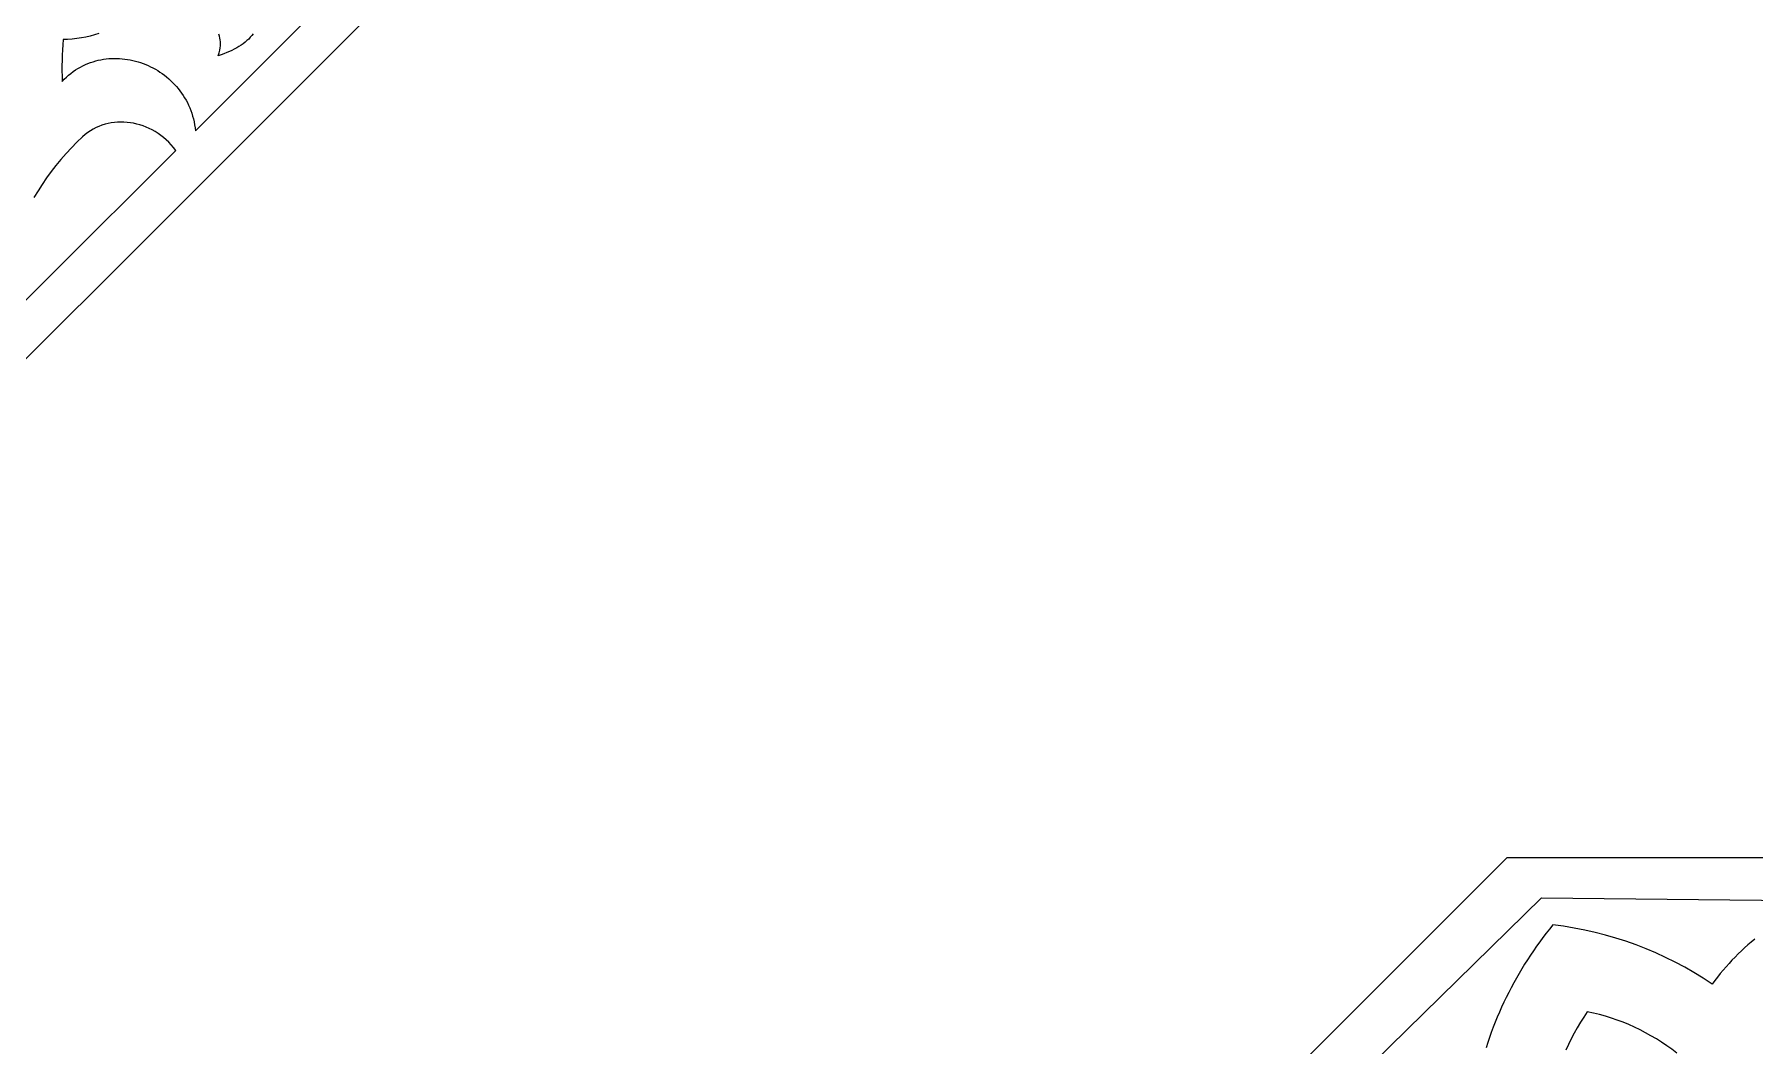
# Model space of a CAD drawing. Extents: x -3069 to -2029, y 258 to 1298.
# Drawn here: x -2802.1 to -2594, y 935.6 to 1058 of the extents above; entities that cross this region are included whole.
import ezdxf

# ---------------------------------------------------------------- set-up
doc = ezdxf.new("R2010")
doc.units = 0
doc.layers.add('LAYER_1', color=18, linetype='CONTINUOUS')
doc.layers.add('LAYER_2', color=174, linetype='CONTINUOUS')

msp = doc.modelspace()

# ---------------------------------------------------------------- linework, layer by layer
at = {"layer": 'LAYER_1'}
for points in [[(-2794.34, 1058.13), (-2794.85, 1057.96), (-2795.37, 1057.81), (-2795.9, 1057.68), (-2796.44, 1057.58), (-2796.98, 1057.5), (-2797.54, 1057.44), (-2798.1, 1057.4), (-2798.66, 1057.39), (-2798.7, 1056.76), (-2798.74, 1056.13), (-2798.76, 1055.49), (-2798.78, 1054.86), (-2798.79, 1054.23), (-2798.79, 1053.59), (-2798.78, 1052.96), (-2798.77, 1052.32), (-2798.51, 1052.59), (-2798.25, 1052.84), (-2797.98, 1053.07), (-2797.7, 1053.29), (-2797.42, 1053.5), (-2797.14, 1053.7), (-2796.85, 1053.88), (-2796.55, 1054.05), (-2796.25, 1054.21), (-2795.95, 1054.35), (-2795.64, 1054.48), (-2795.34, 1054.6), (-2795.02, 1054.7), (-2794.71, 1054.8), (-2794.39, 1054.88), (-2794.07, 1054.95), (-2793.75, 1055), (-2793.43, 1055.05), (-2793.11, 1055.08), (-2792.79, 1055.1), (-2792.46, 1055.11), (-2792.14, 1055.11), (-2791.81, 1055.09), (-2791.49, 1055.07), (-2791.17, 1055.03), (-2790.85, 1054.99), (-2790.53, 1054.93), (-2790.21, 1054.86), (-2789.9, 1054.78), (-2789.58, 1054.69), (-2789.27, 1054.6), (-2788.97, 1054.49), (-2788.66, 1054.37), (-2788.36, 1054.24), (-2788.07, 1054.1), (-2787.78, 1053.95), (-2787.49, 1053.79), (-2787.21, 1053.62), (-2786.93, 1053.44), (-2786.66, 1053.26), (-2786.39, 1053.06), (-2786.13, 1052.86), (-2785.88, 1052.64), (-2785.64, 1052.42), (-2785.4, 1052.19), (-2785.17, 1051.95), (-2784.94, 1051.7), (-2784.73, 1051.45), (-2784.52, 1051.18), (-2784.32, 1050.91), (-2784.13, 1050.63), (-2783.95, 1050.35), (-2783.78, 1050.05), (-2783.62, 1049.75), (-2783.47, 1049.44), (-2783.33, 1049.12), (-2783.2, 1048.8), (-2783.09, 1048.47), (-2782.98, 1048.13), (-2782.89, 1047.78), (-2782.8, 1047.43), (-2782.74, 1047.07), (-2782.68, 1046.71), (-2782.64, 1046.34), (-2769.25, 1059.73)], [(-2775.65, 1058.09), (-2775.82, 1057.87), (-2776.01, 1057.66), (-2776.2, 1057.45), (-2776.41, 1057.26), (-2776.64, 1057.07), (-2776.87, 1056.88), (-2777.12, 1056.71), (-2777.38, 1056.54), (-2777.65, 1056.38), (-2777.94, 1056.22), (-2778.23, 1056.07), (-2778.54, 1055.93), (-2778.86, 1055.8), (-2779.19, 1055.67), (-2779.53, 1055.55), (-2779.88, 1055.43), (-2779.78, 1055.77), (-2779.71, 1056.09), (-2779.66, 1056.37), (-2779.63, 1056.64), (-2779.62, 1056.89), (-2779.62, 1057.12), (-2779.65, 1057.35), (-2779.69, 1057.57), (-2779.75, 1057.79), (-2779.83, 1058.02)], [(-2815.41, 1013.57), (-2800.21, 1028.77), (-2785.01, 1043.97), (-2785.28, 1044.31), (-2785.56, 1044.64), (-2785.86, 1044.95), (-2786.17, 1045.25), (-2786.49, 1045.52), (-2786.82, 1045.78), (-2787.16, 1046.02), (-2787.51, 1046.24), (-2787.86, 1046.44), (-2788.23, 1046.62), (-2788.6, 1046.78), (-2788.97, 1046.93), (-2789.35, 1047.05), (-2789.74, 1047.16), (-2790.12, 1047.25), (-2790.51, 1047.31), (-2790.9, 1047.36), (-2791.29, 1047.39), (-2791.68, 1047.4), (-2792.06, 1047.38), (-2792.45, 1047.35), (-2792.83, 1047.3), (-2793.21, 1047.22), (-2793.58, 1047.13), (-2793.95, 1047.01), (-2794.31, 1046.88), (-2794.67, 1046.72), (-2795.01, 1046.54), (-2795.35, 1046.34), (-2795.67, 1046.12), (-2795.99, 1045.88), (-2796.3, 1045.61), (-2796.98, 1044.96), (-2797.64, 1044.28), (-2798.29, 1043.59), (-2798.91, 1042.88), (-2799.51, 1042.15), (-2800.09, 1041.4), (-2800.64, 1040.64), (-2801.17, 1039.86), (-2801.68, 1039.06), (-2802.17, 1038.25)], [(-2644.28, 929.52), (-2619.84, 953.49), (-2585.64, 953.15)]]:
    msp.add_lwpolyline(points, dxfattribs=at)
for points in [[(-2594.03, 948.49), (-2594.44, 948.15), (-2594.85, 947.81), (-2595.25, 947.45), (-2595.64, 947.09), (-2596.03, 946.72), (-2596.41, 946.34), (-2596.78, 945.96), (-2597.14, 945.56), (-2597.5, 945.16), (-2597.85, 944.76), (-2598.2, 944.34), (-2598.53, 943.92), (-2598.86, 943.49), (-2599.18, 943.06, 0.121003), (-2618.45, 950.23), (-2618.86, 949.73), (-2619.25, 949.22), (-2619.65, 948.7), (-2620.03, 948.18), (-2620.41, 947.65), (-2620.78, 947.11), (-2621.15, 946.57), (-2621.51, 946.02), (-2621.86, 945.47), (-2622.2, 944.91), (-2622.53, 944.35), (-2622.86, 943.78), (-2623.18, 943.2), (-2623.49, 942.62), (-2623.79, 942.04), (-2624.09, 941.45), (-2624.37, 940.86), (-2624.65, 940.26), (-2624.92, 939.66), (-2625.18, 939.06), (-2625.42, 938.45), (-2625.66, 937.84), (-2625.89, 937.22), (-2626.11, 936.61), (-2626.33, 935.99), (-2626.53, 935.37)], [(-2603.46, 934.71, 0.118726), (-2614.29, 939.71), (-2614.71, 939.08), (-2615.12, 938.44), (-2615.51, 937.79), (-2615.88, 937.13), (-2616.23, 936.46), (-2616.56, 935.77), (-2616.87, 935.08)]]:
    msp.add_lwpolyline(points, format="xyb", dxfattribs=at)
at = {"layer": 'LAYER_2'}
for points in [[(-2404.22, 427.75), (-2199.19, 632.78), (-2199.19, 922.73), (-2404.22, 1127.75), (-2694.17, 1127.75), (-2899.19, 922.73), (-2899.19, 632.78), (-2694.17, 427.75)], [(-2729.79, 702.94), (-2624, 597.15), (-2474.39, 597.15), (-2368.59, 702.94), (-2368.59, 852.56), (-2474.39, 958.35), (-2624, 958.35), (-2729.79, 852.56)]]:
    msp.add_lwpolyline(points, close=True, dxfattribs=at)

doc.saveas('drawing.dxf')
